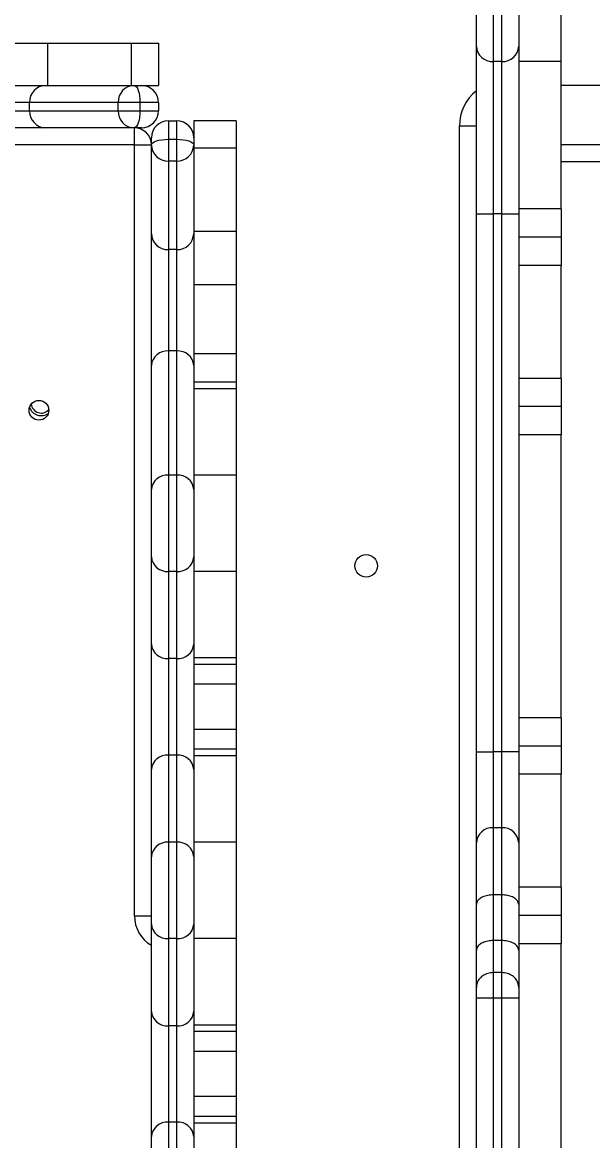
# Model space of a CAD drawing. Header units: millimetres. Extents: x -8760 to 8364, y -7998 to 7451.
# Drawn here: x -3006.3 to -2804.5, y -2432.1 to -2036.2 of the extents above; entities that cross this region are included whole.
import ezdxf

# ---------------------------------------------------------------- set-up
doc = ezdxf.new("R2010")
doc.units = ezdxf.units.MM
for name, color, linetype in [('DIKOM_ОБЪЕКТ', 7, 'Continuous'), ('DIKOM_РАЗМЕР_ЗОНА', 7, 'Continuous'), ('DIKOM_РАЗМЕР_ОБЪЕКТА', 7, 'Continuous')]:
    doc.layers.add(name, color=color, linetype=linetype)
doc.styles.add('style1', font='arial.ttf', dxfattribs={"width": 0.8})
doc.dimstyles.new('1-50', dxfattribs={"dimtxt": 300, "dimasz": 200, "dimexe": 100, "dimexo": 0, "dimgap": 100, "dimtad": 1, "dimtxsty": 'style1', "dimcen": 200, "dimclrd": 7, "dimclre": 7, "dimclrt": 7, "dimadec": 1, "dimazin": 2, "dimtfac": 1, "dimtmove": 0, "dimatfit": 2, "dimfxl": 0, "dimlwd": 25, "dimlwe": 18, "dimarcsym": 0})

# ---------------------------------------------------------------- blocks, each defined once
blk = doc.blocks.new('*D21')
at = {"layer": 'Defpoints', "color": 0, "transparency": 16777216}
for p in [(-7755.65, -10.55), (8364.4, -2410.44), (8364.4, -7897.56)]:
    blk.add_point(p, dxfattribs=at)
at = {"layer": 'DIKOM_РАЗМЕР_ЗОНА', "color": 7, "lineweight": 18, "transparency": 16777216}
for p, q in [((-7755.65, -10.55), (-7755.65, -7997.56)), ((8364.4, -2410.44), (8364.4, -7997.56))]:
    blk.add_line(p, q, dxfattribs=at)
at = {"layer": 'DIKOM_РАЗМЕР_ЗОНА', "color": 7, "lineweight": 25, "transparency": 16777216}
blk.add_line((-7555.65, -7897.56), (8164.4, -7897.56), dxfattribs=at)
at = {"layer": 'DIKOM_РАЗМЕР_ЗОНА', "color": 7, "transparency": 16777216}
for points in [[(-7555.65, -7864.23), (-7555.65, -7930.9), (-7755.65, -7897.56)], [(8164.4, -7864.23), (8164.4, -7930.9), (8364.4, -7897.56)]]:
    blk.add_solid(points, dxfattribs=at)
at = {"layer": 'DIKOM_РАЗМЕР_ЗОНА', "color": 7, "transparency": 16777216, "insert": (1040.74, -7644.39), "char_height": 300, "attachment_point": 5, "style": 'style1'}
blk.add_mtext('16100', dxfattribs=at)
blk = doc.blocks.new('*D19')
at = {"layer": 'Defpoints', "color": 0, "transparency": 16777216}
for p in [(-5756.7, -306.55), (6365.48, -2710.55), (6365.48, -7111.41)]:
    blk.add_point(p, dxfattribs=at)
at = {"layer": 'DIKOM_РАЗМЕР_ОБЪЕКТА', "color": 7, "lineweight": 18, "transparency": 16777216}
for p, q in [((-5756.7, -306.55), (-5756.7, -7211.41)), ((6365.48, -2710.55), (6365.48, -7211.41))]:
    blk.add_line(p, q, dxfattribs=at)
at = {"layer": 'DIKOM_РАЗМЕР_ОБЪЕКТА', "color": 7, "lineweight": 25, "transparency": 16777216}
blk.add_line((-5556.7, -7111.41), (6165.48, -7111.41), dxfattribs=at)
at = {"layer": 'DIKOM_РАЗМЕР_ОБЪЕКТА', "color": 7, "transparency": 16777216}
for points in [[(-5556.7, -7078.08), (-5556.7, -7144.75), (-5756.7, -7111.41)], [(6165.48, -7078.08), (6165.48, -7144.75), (6365.48, -7111.41)]]:
    blk.add_solid(points, dxfattribs=at)
at = {"layer": 'DIKOM_РАЗМЕР_ОБЪЕКТА', "color": 7, "transparency": 16777216, "insert": (1047.24, -6858.24), "char_height": 300, "attachment_point": 5, "style": 'style1'}
blk.add_mtext('12100', dxfattribs=at)

msp = doc.modelspace()

# ---------------------------------------------------------------- linework, layer by layer
at = {"layer": 'DIKOM_ОБЪЕКТ', "color": 7, "linetype": 'Continuous', "lineweight": 15}
for p, q in [((-2845.608, -2044.696), (-2845.608, -1981.48)), ((-2830.608, -1981.48), (-2830.608, -2044.696)), ((-2839.608, -1986.862), (-2839.608, -2050.091)), ((-2836.608, -2050.091), (-2836.608, -1986.862)), ((-2815.608, -2050.08), (-2815.608, -2028.867)), ((-3016.184, -2043.554), (-2997.36, -2043.554)), ((-2997.36, -2043.554), (-2997.36, -2058.554)), ((-2997.36, -2043.554), (-2967.814, -2043.554)), ((-2967.814, -2043.554), (-2967.814, -2058.554)), ((-2967.814, -2043.554), (-2958.108, -2043.554)), ((-2958.108, -2043.554), (-2958.108, -2058.554)), ((-2845.608, -2104.037), (-2845.608, -2044.696)), ((-2830.608, -2044.696), (-2830.608, -2104.037)), ((-2836.608, -2050.091), (-2839.608, -2050.091)), ((-2839.608, -2050.091), (-2839.608, -2104.037)), ((-2836.608, -2104.037), (-2836.608, -2050.091)), ((-2815.608, -2050.08), (-2830.608, -2050.08)), ((-2815.608, -2102.263), (-2815.608, -2050.08)), ((-3044.732, -2058.554), (-2998.081, -2058.554)), ((-2998.081, -2058.554), (-2966.72, -2058.554)), ((-2966.72, -2058.554), (-2964.108, -2058.554)), ((-2964.108, -2058.554), (-2958.108, -2058.554)), ((-2793.321, -2058.554), (-2815.608, -2058.554)), ((-3003.728, -2064.554), (-3039.613, -2064.554)), ((-3003.728, -2067.554), (-3003.728, -2064.554)), ((-2972.368, -2064.554), (-3003.728, -2064.554)), ((-2964.638, -2064.554), (-2972.368, -2064.554)), ((-2972.368, -2067.554), (-2972.368, -2064.554)), ((-2964.638, -2064.554), (-2964.638, -2067.554)), ((-2958.108, -2064.554), (-2964.638, -2064.554)), ((-2958.108, -2064.554), (-2958.108, -2067.554)), ((-3039.613, -2067.554), (-3003.728, -2067.554)), ((-3003.728, -2067.554), (-2972.368, -2067.554)), ((-2972.368, -2067.554), (-2964.638, -2067.554)), ((-2964.638, -2067.554), (-2958.108, -2067.554)), ((-2998.081, -2073.554), (-3044.732, -2073.554)), ((-2966.72, -2073.554), (-2998.081, -2073.554)), ((-2964.108, -2073.554), (-2966.72, -2073.554)), ((-2966.608, -2079.554), (-2966.608, -2073.554)), ((-2954.608, -2071.054), (-2954.608, -2077.584)), ((-2954.608, -2071.054), (-2951.608, -2071.054)), ((-2951.608, -2077.584), (-2951.608, -2071.054)), ((-2930.608, -2071.054), (-2945.608, -2071.054)), ((-2945.608, -2071.054), (-2945.608, -2077.054)), ((-2930.608, -2071.054), (-2930.608, -2080.76)), ((-2851.608, -2744.189), (-2851.608, -2072.919)), ((-2845.608, -2072.919), (-2851.608, -2072.919)), ((-2960.608, -2079.666), (-2960.608, -2077.054)), ((-2954.608, -2077.584), (-2954.608, -2085.313)), ((-2954.608, -2077.584), (-2951.608, -2077.584)), ((-2951.608, -2085.313), (-2951.608, -2077.584)), ((-2945.608, -2077.054), (-2945.608, -2079.666)), ((-2966.608, -2079.554), (-3239.608, -2079.554)), ((-2966.608, -2079.554), (-2960.608, -2079.554)), ((-2966.608, -2352.554), (-2966.608, -2079.554)), ((-2960.608, -2111.026), (-2960.608, -2079.666)), ((-2945.608, -2079.666), (-2945.608, -2111.026)), ((-2930.608, -2080.76), (-2945.608, -2080.76)), ((-2930.608, -2080.76), (-2930.608, -2110.306)), ((-2793.321, -2079.554), (-2815.608, -2079.554)), ((-2951.608, -2085.313), (-2954.608, -2085.313)), ((-2954.608, -2085.313), (-2954.608, -2116.674)), ((-2951.608, -2116.674), (-2951.608, -2085.313)), ((-1360.608, -2085.554), (-2815.608, -2085.554)), ((-2815.608, -2102.263), (-2830.608, -2102.263)), ((-2815.608, -2102.263), (-2815.608, -2112.263)), ((-2845.608, -2104.037), (-2839.608, -2104.037)), ((-2845.608, -2294.438), (-2845.608, -2104.037)), ((-2836.608, -2104.037), (-2839.608, -2104.037)), ((-2839.608, -2104.037), (-2839.608, -2294.438)), ((-2836.608, -2104.037), (-2830.608, -2104.037)), ((-2836.608, -2294.438), (-2836.608, -2104.037)), ((-2830.608, -2104.037), (-2830.608, -2294.438)), ((-2930.608, -2110.306), (-2945.608, -2110.306)), ((-2930.608, -2110.306), (-2930.608, -2129.13)), ((-2960.608, -2157.678), (-2960.608, -2111.026)), ((-2945.608, -2111.026), (-2945.608, -2157.678)), ((-2815.608, -2112.263), (-2830.608, -2112.263)), ((-2815.608, -2112.263), (-2815.608, -2122.263)), ((-2951.608, -2116.674), (-2954.608, -2116.674)), ((-2954.608, -2116.674), (-2954.608, -2152.559)), ((-2951.608, -2152.559), (-2951.608, -2116.674)), ((-2815.608, -2122.263), (-2830.608, -2122.263)), ((-2815.608, -2162.263), (-2815.608, -2122.263)), ((-2930.608, -2129.13), (-2945.608, -2129.13)), ((-2930.608, -2129.13), (-2930.608, -2153.554)), ((-2954.608, -2152.559), (-2954.608, -2196.492)), ((-2951.608, -2152.559), (-2954.608, -2152.559)), ((-2951.608, -2196.492), (-2951.608, -2152.559)), ((-2930.608, -2153.554), (-2945.608, -2153.554)), ((-2930.608, -2153.554), (-2930.608, -2163.554)), ((-2960.608, -2201.611), (-2960.608, -2157.678)), ((-2945.608, -2157.678), (-2945.608, -2201.611)), ((-2930.608, -2163.554), (-2945.608, -2163.554)), ((-2930.608, -2163.554), (-2930.608, -2165.905)), ((-2815.608, -2162.263), (-2830.608, -2162.263)), ((-2815.608, -2162.263), (-2815.608, -2172.263)), ((-2930.608, -2165.905), (-2945.608, -2165.905)), ((-2930.608, -2165.905), (-2930.608, -2196.492)), ((-2815.608, -2172.263), (-2830.608, -2172.263)), ((-2815.608, -2172.263), (-2815.608, -2182.263)), ((-2815.608, -2182.263), (-2830.608, -2182.263)), ((-2815.608, -2282.439), (-2815.608, -2182.263)), ((-2954.608, -2196.492), (-2954.608, -2230.616)), ((-2951.608, -2196.492), (-2954.608, -2196.492)), ((-2951.608, -2230.616), (-2951.608, -2196.492)), ((-2930.608, -2196.492), (-2945.608, -2196.492)), ((-2930.608, -2196.492), (-2930.608, -2230.616)), ((-2960.608, -2225.497), (-2960.608, -2201.611)), ((-2945.608, -2201.611), (-2945.608, -2225.497)), ((-2960.608, -2256.374), (-2960.608, -2225.497)), ((-2945.608, -2225.497), (-2945.608, -2256.374)), ((-2951.608, -2230.616), (-2954.608, -2230.616)), ((-2954.608, -2230.616), (-2954.608, -2261.492)), ((-2951.608, -2261.492), (-2951.608, -2230.616)), ((-2930.608, -2230.616), (-2945.608, -2230.616)), ((-2930.608, -2230.616), (-2930.608, -2261.204)), ((-2960.608, -2300.734), (-2960.608, -2256.374)), ((-2945.608, -2256.374), (-2945.608, -2300.734)), ((-2951.608, -2261.492), (-2954.608, -2261.492)), ((-2954.608, -2261.492), (-2954.608, -2295.616)), ((-2951.608, -2295.616), (-2951.608, -2261.492)), ((-2930.608, -2261.204), (-2945.608, -2261.204)), ((-2930.608, -2263.554), (-2945.608, -2263.554)), ((-2930.608, -2261.204), (-2930.608, -2263.554)), ((-2930.608, -2263.554), (-2930.608, -2270.554)), ((-2930.608, -2270.554), (-2945.608, -2270.554)), ((-2930.608, -2270.554), (-2930.608, -2286.554)), ((-2815.608, -2282.439), (-2830.608, -2282.439)), ((-2815.608, -2282.439), (-2815.608, -2292.439)), ((-2930.608, -2286.554), (-2945.608, -2286.554)), ((-2930.608, -2286.554), (-2930.608, -2293.554)), ((-2815.608, -2292.439), (-2830.608, -2292.439)), ((-2815.608, -2292.439), (-2815.608, -2302.439)), ((-2954.608, -2295.616), (-2954.608, -2326.492)), ((-2951.608, -2295.616), (-2954.608, -2295.616)), ((-2951.608, -2326.492), (-2951.608, -2295.616)), ((-2930.608, -2293.554), (-2945.608, -2293.554)), ((-2930.608, -2295.905), (-2945.608, -2295.905)), ((-2930.608, -2293.554), (-2930.608, -2295.905)), ((-2930.608, -2295.905), (-2930.608, -2326.492)), ((-2845.608, -2294.438), (-2839.608, -2294.438)), ((-2845.608, -2326.727), (-2845.608, -2294.438)), ((-2839.608, -2294.438), (-2839.608, -2321.346)), ((-2836.608, -2294.438), (-2839.608, -2294.438)), ((-2836.608, -2321.346), (-2836.608, -2294.438)), ((-2830.608, -2294.438), (-2836.608, -2294.438)), ((-2830.608, -2294.438), (-2830.608, -2326.727)), ((-2960.608, -2331.611), (-2960.608, -2300.734)), ((-2945.608, -2300.734), (-2945.608, -2331.611)), ((-2815.608, -2302.439), (-2830.608, -2302.439)), ((-2815.608, -2342.439), (-2815.608, -2302.439)), ((-2839.608, -2321.346), (-2839.608, -2345.126)), ((-2836.608, -2321.346), (-2839.608, -2321.346)), ((-2836.608, -2345.126), (-2836.608, -2321.346)), ((-2954.608, -2326.492), (-2954.608, -2360.616)), ((-2951.608, -2326.492), (-2954.608, -2326.492)), ((-2951.608, -2360.616), (-2951.608, -2326.492)), ((-2930.608, -2326.492), (-2945.608, -2326.492)), ((-2930.608, -2326.492), (-2930.608, -2360.616)), ((-2845.608, -2348.559), (-2845.608, -2326.727)), ((-2830.608, -2326.727), (-2830.608, -2348.559)), ((-2960.608, -2355.497), (-2960.608, -2331.611)), ((-2945.608, -2331.611), (-2945.608, -2355.497)), ((-2815.608, -2342.439), (-2830.608, -2342.439)), ((-2815.608, -2342.439), (-2815.608, -2352.439)), ((-2839.608, -2345.126), (-2839.608, -2361.296)), ((-2836.608, -2345.126), (-2839.608, -2345.126)), ((-2836.608, -2361.296), (-2836.608, -2345.126)), ((-2845.608, -2364.833), (-2845.608, -2348.559)), ((-2830.608, -2348.559), (-2830.608, -2364.833)), ((-2966.608, -2352.554), (-2960.608, -2352.554)), ((-2960.608, -2386.374), (-2960.608, -2355.497)), ((-2945.608, -2355.497), (-2945.608, -2386.374)), ((-2815.608, -2352.439), (-2830.608, -2352.439)), ((-2815.608, -2352.439), (-2815.608, -2362.439)), ((-2951.608, -2360.616), (-2954.608, -2360.616)), ((-2954.608, -2360.616), (-2954.608, -2391.492)), ((-2951.608, -2391.492), (-2951.608, -2360.616)), ((-2930.608, -2360.616), (-2945.608, -2360.616)), ((-2930.608, -2360.616), (-2930.608, -2391.204)), ((-2839.608, -2361.296), (-2839.608, -2372.639)), ((-2836.608, -2361.296), (-2839.608, -2361.296)), ((-2836.608, -2372.639), (-2836.608, -2361.296)), ((-2815.608, -2362.439), (-2830.608, -2362.439)), ((-2815.608, -2461.507), (-2815.608, -2362.439)), ((-2845.608, -2377.958), (-2845.608, -2364.833)), ((-2830.608, -2364.833), (-2830.608, -2377.958)), ((-2839.608, -2372.639), (-2839.608, -2381.721)), ((-2836.608, -2372.639), (-2839.608, -2372.639)), ((-2836.608, -2381.721), (-2836.608, -2372.639)), ((-2845.608, -2381.685), (-2845.608, -2377.958)), ((-2830.608, -2377.958), (-2830.608, -2381.685)), ((-2845.608, -2435.424), (-2845.608, -2381.685)), ((-2836.608, -2381.721), (-2839.608, -2381.721)), ((-2839.608, -2381.721), (-2839.608, -2435.388)), ((-2836.608, -2435.388), (-2836.608, -2381.721)), ((-2830.608, -2381.685), (-2830.608, -2435.424)), ((-2960.608, -2430.734), (-2960.608, -2386.374)), ((-2945.608, -2386.374), (-2945.608, -2430.734)), ((-2930.608, -2391.204), (-2945.608, -2391.204)), ((-2930.608, -2391.204), (-2930.608, -2393.554)), ((-2951.608, -2391.492), (-2954.608, -2391.492)), ((-2954.608, -2391.492), (-2954.608, -2425.616)), ((-2951.608, -2425.616), (-2951.608, -2391.492)), ((-2930.608, -2393.554), (-2945.608, -2393.554)), ((-2930.608, -2393.554), (-2930.608, -2400.554)), ((-2930.608, -2400.554), (-2945.608, -2400.554)), ((-2930.608, -2400.554), (-2930.608, -2416.554)), ((-2930.608, -2416.554), (-2945.608, -2416.554)), ((-2930.608, -2416.554), (-2930.608, -2423.554)), ((-2954.608, -2425.616), (-2954.608, -2456.492)), ((-2951.608, -2425.616), (-2954.608, -2425.616)), ((-2951.608, -2456.492), (-2951.608, -2425.616)), ((-2930.608, -2423.554), (-2945.608, -2423.554)), ((-2930.608, -2425.905), (-2945.608, -2425.905)), ((-2930.608, -2423.554), (-2930.608, -2425.905)), ((-2930.608, -2425.905), (-2930.608, -2456.492)), ((-2960.608, -2461.611), (-2960.608, -2430.734)), ((-2945.608, -2430.734), (-2945.608, -2461.611))]:
    msp.add_line(p, q, dxfattribs=at)
at = {"layer": 'DIKOM_ОБЪЕКТ', "color": 7, "linetype": 'Continuous', "lineweight": 15, "flags": 128}
for points in [[(-2966.72, -2058.554), (-2966.314, -2058.669), (-2965.924, -2059.011), (-2965.564, -2059.565), (-2965.248, -2060.312), (-2964.989, -2061.221), (-2964.797, -2062.258), (-2964.679, -2063.384), (-2964.638, -2064.554)], [(-2964.638, -2067.554), (-2964.679, -2068.725), (-2964.797, -2069.85), (-2964.989, -2070.888), (-2965.248, -2071.797), (-2965.564, -2072.543), (-2965.924, -2073.097), (-2966.314, -2073.439), (-2966.72, -2073.554)], [(-2960.608, -2079.666), (-2960.493, -2079.26), (-2960.152, -2078.869), (-2959.597, -2078.509), (-2958.851, -2078.194), (-2957.942, -2077.935), (-2956.905, -2077.743), (-2955.779, -2077.624), (-2954.608, -2077.584)], [(-2951.608, -2077.584), (-2950.438, -2077.624), (-2949.312, -2077.743), (-2948.275, -2077.935), (-2947.366, -2078.194), (-2946.62, -2078.509), (-2946.065, -2078.869), (-2945.724, -2079.26), (-2945.608, -2079.666)]]:
    msp.add_lwpolyline(points, dxfattribs=at)
at = {"layer": 'DIKOM_ОБЪЕКТ', "color": 7, "linetype": 'Continuous', "lineweight": 15}
for centre, radius in [((-3000.41, -2173.554), 3.5), ((-2884.608, -2228.652), 4)]:
    msp.add_circle(centre, radius, dxfattribs=at)
for centre, radius, start, end in [((-2839.896, -2044.377), 5.721, 183.20131, 272.88014), ((-2836.321, -2044.376), 5.722, 267.12109, 356.79633), ((-2997.899, -2064.383), 5.832, 91.78783, 181.68216), ((-2966.538, -2064.383), 5.832, 91.78832, 181.68166), ((-2964.108, -2064.554), 6, 0, 90), ((-2835.608, -2072.919), 16, 128.68219, 180), ((-2997.899, -2067.725), 5.832, 178.31694, 268.21307), ((-2966.539, -2067.725), 5.832, 178.31743, 268.21258), ((-2964.108, -2067.554), 6, 270, 0), ((-2966.608, -2079.554), 6, 0, 90), ((-2954.608, -2077.054), 6, 90, 180), ((-2951.608, -2077.054), 6, 0, 90), ((-2954.78, -2079.484), 5.832, 181.78659, 271.68283), ((-2951.437, -2079.484), 5.832, 268.3172, 358.21224), ((-2954.78, -2110.845), 5.831, 181.78625, 271.68317), ((-2951.437, -2110.844), 5.832, 268.31686, 358.21258), ((-2955.017, -2158.156), 5.612, 85.82691, 175.10758), ((-2951.2, -2158.156), 5.612, 4.89365, 94.17298), ((-2999.608, -2171.054), 4.4, 199.5221, 304.90827), ((-2999.608, -2171.054), 3.5, 184.24372, 320.18665), ((-2955.017, -2202.09), 5.612, 85.82691, 175.10758), ((-2951.2, -2202.09), 5.612, 4.89365, 94.17298), ((-2955.017, -2225.019), 5.612, 184.89242, 274.17309), ((-2951.2, -2225.019), 5.612, 265.82702, 355.10635), ((-2955.017, -2255.895), 5.612, 184.89242, 274.17309), ((-2951.2, -2255.895), 5.612, 265.82702, 355.10635), ((-2955.017, -2301.213), 5.612, 85.82691, 175.10758), ((-2951.2, -2301.213), 5.612, 4.89365, 94.17298), ((-2839.902, -2327.054), 5.716, 87.05866, 176.72125), ((-2836.315, -2327.055), 5.716, 3.28111, 92.94011), ((-2955.017, -2332.09), 5.612, 85.82676, 175.10806), ((-2951.2, -2332.09), 5.612, 4.89317, 94.17313), ((-2954.608, -2352.554), 12, 180, 240), ((-2955.017, -2355.019), 5.612, 184.89196, 274.17354), ((-2951.2, -2355.019), 5.612, 265.82657, 355.1068), ((-2955.017, -2385.895), 5.612, 184.89196, 274.17354), ((-2951.2, -2385.895), 5.612, 265.82657, 355.1068), ((-2955.017, -2431.213), 5.612, 85.82676, 175.10806), ((-2951.2, -2431.213), 5.612, 4.89317, 94.17313)]:
    msp.add_arc(centre, radius, start, end, dxfattribs=at)
for points, knots in [([(-2839.608, -2345.126), (-2840.283, -2345.164), (-2841.632, -2345.24), (-2843.428, -2345.832), (-2844.793, -2346.703), (-2845.475, -2347.656), (-2845.607, -2348.293), (-2845.608, -2348.546), (-2845.608, -2348.559)], [0, 0, 0, 0, 0.2145992, 0.4292071, 0.6438332, 0.8585377, 0.9926641, 1, 1, 1, 1]), ([(-2830.608, -2348.559), (-2830.608, -2348.546), (-2830.611, -2348.293), (-2830.741, -2347.656), (-2831.424, -2346.703), (-2832.789, -2345.832), (-2834.585, -2345.24), (-2835.934, -2345.164), (-2836.608, -2345.126)], [0, 0, 0, 0, 0.0073359, 0.1414599, 0.3561629, 0.5707959, 0.7854023, 1, 1, 1, 1]), ([(-2839.608, -2361.296), (-2840.283, -2361.335), (-2841.633, -2361.413), (-2843.428, -2362.023), (-2844.794, -2362.92), (-2845.459, -2363.879), (-2845.603, -2364.533), (-2845.608, -2364.794), (-2845.608, -2364.833)], [0, 0, 0, 0, 0.2146722, 0.4293388, 0.6440066, 0.858683, 0.979042, 1, 1, 1, 1]), ([(-2830.608, -2364.833), (-2830.609, -2364.794), (-2830.614, -2364.533), (-2830.758, -2363.879), (-2831.423, -2362.92), (-2832.789, -2362.023), (-2834.584, -2361.413), (-2835.934, -2361.335), (-2836.608, -2361.296)], [0, 0, 0, 0, 0.0209579, 0.1413175, 0.3559874, 0.5706534, 0.7853295, 1, 1, 1, 1]), ([(-2839.608, -2372.639), (-2840.282, -2372.697), (-2841.629, -2372.812), (-2843.421, -2373.717), (-2844.786, -2375.054), (-2845.478, -2376.542), (-2845.609, -2377.545), (-2845.608, -2377.948), (-2845.608, -2377.958)], [0, 0, 0, 0, 0.2138894, 0.4277672, 0.6418434, 0.8563586, 0.9963621, 1, 1, 1, 1]), ([(-2830.608, -2377.958), (-2830.608, -2377.948), (-2830.61, -2377.545), (-2830.738, -2376.542), (-2831.431, -2375.054), (-2832.795, -2373.717), (-2834.588, -2372.812), (-2835.935, -2372.697), (-2836.608, -2372.639)], [0, 0, 0, 0, 0.0036379, 0.1436414, 0.3581566, 0.5722328, 0.7861106, 1, 1, 1, 1]), ([(-2839.608, -2381.721), (-2840.283, -2381.72), (-2841.633, -2381.72), (-2843.428, -2381.715), (-2844.794, -2381.706), (-2845.468, -2381.696), (-2845.605, -2381.688), (-2845.608, -2381.685), (-2845.608, -2381.685)], [0, 0, 0, 0, 0.2146781, 0.4293482, 0.6440187, 0.858693, 0.986788, 1, 1, 1, 1]), ([(-2830.608, -2381.685), (-2830.609, -2381.685), (-2830.612, -2381.688), (-2830.748, -2381.696), (-2831.423, -2381.706), (-2832.789, -2381.715), (-2834.584, -2381.72), (-2835.934, -2381.72), (-2836.608, -2381.721)], [0, 0, 0, 0, 0.0132121, 0.1413067, 0.3559804, 0.5706419, 0.7853225, 1, 1, 1, 1])]:
    msp.add_open_spline(points, degree=3, knots=knots, dxfattribs=at)

# ---------------------------------------------------------------- dimensions: what is measured, and where the dimension line sits
at = {"layer": 'DIKOM_РАЗМЕР_ЗОНА'}
dim = msp.add_linear_dim(base=(8364.404, -7897.564), p1=(-7755.645, -10.554), p2=(8364.404, -2410.44), text='16100', dimstyle='1-50', dxfattribs=at)
dim.commit()
dim.dimension.update_dxf_attribs({"geometry": '*D21', "text_midpoint": (1040.741, -7897.564), "dimtype": 160})
at = {"layer": 'DIKOM_РАЗМЕР_ОБЪЕКТА'}
dim = msp.add_linear_dim(base=(6365.479, -7111.412), p1=(-5756.695, -306.554), p2=(6365.479, -2710.554), text='12100', dimstyle='1-50', dxfattribs=at)
dim.commit()
dim.dimension.update_dxf_attribs({"geometry": '*D19', "text_midpoint": (1047.24, -7111.412), "dimtype": 160})

doc.saveas('drawing.dxf')
